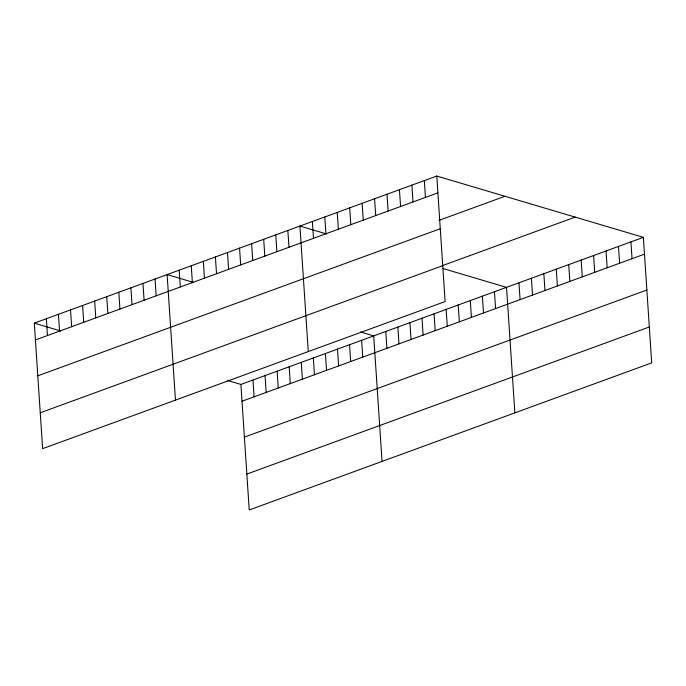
<?xml version="1.0" encoding="UTF-8"?>
<svg xmlns="http://www.w3.org/2000/svg" width="686" height="686" viewBox="0 0 686 686"><rect width="100%" height="100%" fill="white"/><g stroke="black" fill="none" stroke-linecap="round" stroke-linejoin="round"><path stroke-width="1.03" d="M436.768 176.045L445.111 301.566L42.635 448.661L34.3 323.14L436.768 176.045L643.365 237.339L651.7 362.86L249.232 509.955L240.889 384.434L227.641 380.507M35.415 339.947L437.882 192.852M438.92 220.403L504.947 196.273M37.799 375.825L440.266 228.73M442.178 265.731L575.185 217.11M40.251 412.783L442.727 265.688M240.889 384.434L643.365 237.339M242.012 401.241L644.48 254.146M244.396 437.119L646.864 290.024M246.849 474.077L649.316 326.982M326.442 233.926L299.928 226.063L308.271 351.575M443.079 268.535L506.525 287.357L514.86 412.869M193.632 282.469L167.118 274.597L175.453 400.118M360.45 331.964L373.707 335.9L382.042 461.412M34.3 323.14L60.814 331.012M630.923 241.884L632.038 258.691M618.48 246.437L619.604 263.235M606.047 250.982L607.161 267.789M593.604 255.526L594.719 272.333M581.162 260.071L582.277 276.878M568.72 264.616L569.843 281.423M556.286 269.169L557.401 285.976M543.844 273.714L544.958 290.521M531.401 278.259L532.516 295.066M518.959 282.804L520.082 299.611M494.452 291.764L495.566 308.571M482.378 296.18L483.493 312.988M470.304 300.588L471.419 317.395M458.231 305.004L459.346 321.811M446.149 309.42L447.272 326.227M434.075 313.828L435.198 330.635M424.334 180.59L425.449 197.397M422.001 318.244L423.125 335.051M411.892 185.143L413.006 201.941M409.928 322.66L411.043 339.467M399.449 189.688L400.564 206.495M397.854 327.068L398.969 343.875M387.007 194.232L388.13 211.039M385.781 331.484L386.895 348.291M374.573 198.777L375.688 215.584M362.131 203.322L363.246 220.129M361.633 340.307L362.748 357.114M349.689 207.875L350.803 224.682M349.56 344.724L350.675 361.531M337.246 212.42L338.37 229.227M337.486 349.131L338.601 365.938M324.812 216.965L325.927 233.772M325.413 353.547L326.527 370.354M312.37 221.509L313.485 238.316M313.339 357.963L314.454 374.77M301.265 362.371L302.38 379.178M287.854 230.47L288.969 247.277M289.192 366.787L290.307 383.594M275.781 234.886L276.895 251.693M277.118 371.203L278.233 388.002M263.707 239.294L264.822 256.101M265.045 375.611L266.159 392.418M251.633 243.71L252.748 260.517M252.971 380.027L254.086 396.834M239.56 248.126L240.675 264.933M227.486 252.534L228.601 269.341M215.413 256.95L216.527 273.757M203.339 261.366L204.454 278.164M191.265 265.774L192.38 282.581M179.192 270.19L180.307 286.997M155.045 279.013L156.159 295.82M142.971 283.429L144.086 300.236M130.889 287.837L132.012 304.644M118.815 292.253L119.939 309.06M106.742 296.669L107.865 313.476M94.668 301.077L95.783 317.884M82.594 305.493L83.709 322.3M70.521 309.909L71.636 326.708M58.447 314.317L59.562 331.124M46.374 318.733L47.488 335.54"/></g></svg>
